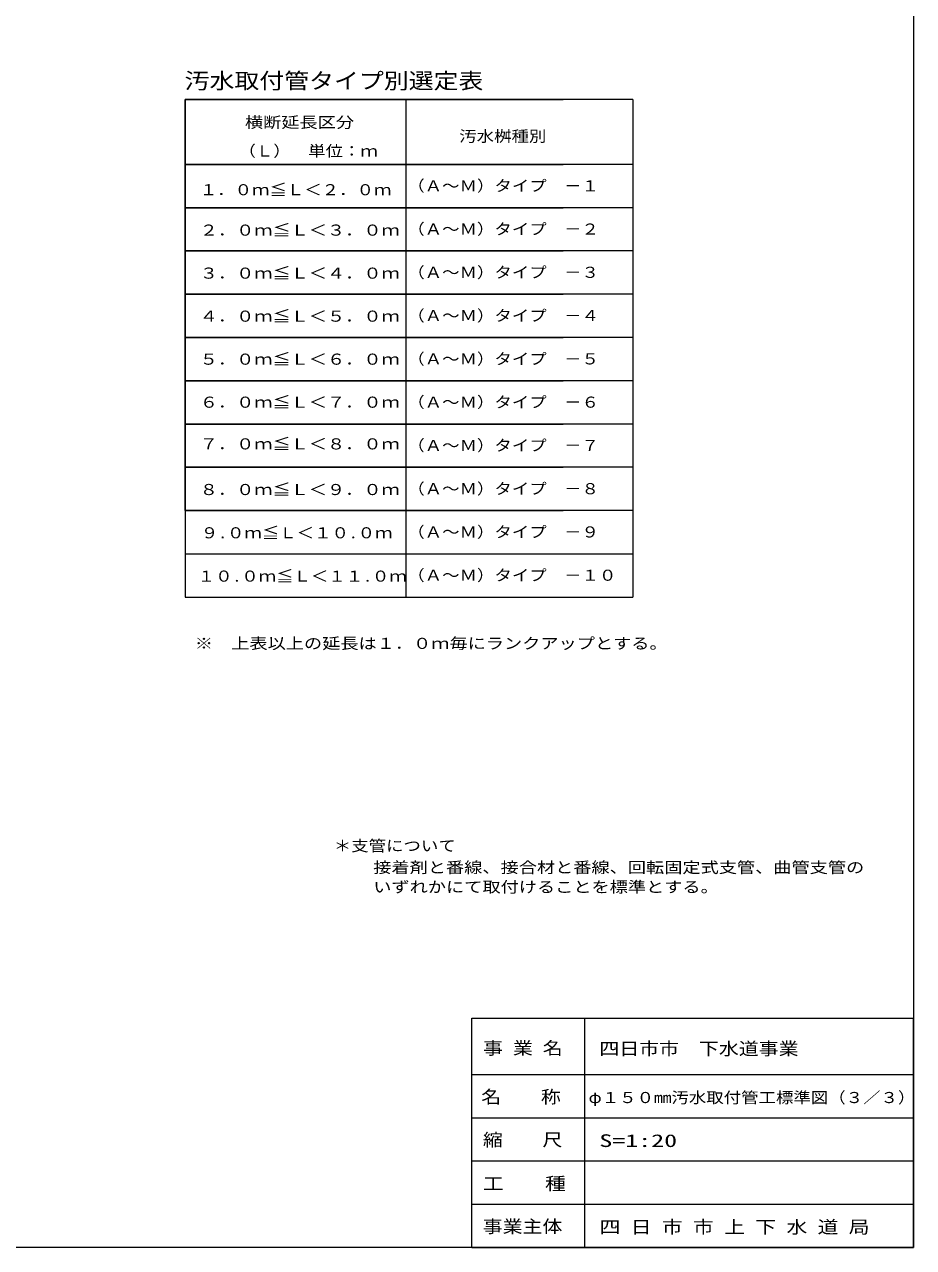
# Model space of a CAD drawing. Units: millimetres on the paper. Extents: x -398 to 406, y -282 to 282.
# Drawn here: x 200.2 to 405.5, y -282 to 0.7 of the extents above; entities that cross this region are included whole.
import ezdxf
from ezdxf.enums import TextEntityAlignment as Align

# ---------------------------------------------------------------- set-up
doc = ezdxf.new("R2010")
doc.units = ezdxf.units.MM
for name, color, linetype, lineweight in [('0-1__0-1_', 7, 'Continuous', 18), ('0-2__0-2_', 7, 'Continuous', 18), ('0-3__0-3_', 7, 'Continuous', 18), ('0-4__F-F_作業___1', 7, 'Continuous', 18), ('0-9__0-1_0', 7, 'Continuous', 18), ('0-B__0-1__1-0_陣へようこそ', 7, 'Continuous', 18)]:
    doc.layers.add(name, color=color, linetype=linetype, lineweight=lineweight)
doc.layers.add('0-A__0-1__0-1_0', color=7, linetype='Continuous')
doc.styles.add('ＭＳ ゴシック', font='')
doc.styles.get('ＭＳ ゴシック').set_extended_font_data('MS Gothic')

msp = doc.modelspace()

# ---------------------------------------------------------------- linework, layer by layer
at = {"layer": '0-4__F-F_作業___1'}
for p, q in [((405.5, 282), (405.5, -282)), ((405.5, -282), (-398, -282))]:
    msp.add_line(p, q, dxfattribs=at)
at = {"layer": '0-9__0-1_0'}
for p, q in [((237.254, -16.685), (324.613, -16.685)), ((340.658, -16.685), (237.254, -16.685)), ((288.276, -16.685), (288.276, -131.685)), ((340.658, -16.685), (340.658, -131.685)), ((237.254, -31.685), (324.613, -31.685)), ((340.658, -31.685), (237.254, -31.685)), ((237.254, -41.685), (324.613, -41.685)), ((340.658, -41.685), (237.254, -41.685)), ((237.254, -51.685), (324.613, -51.685)), ((340.658, -51.685), (237.254, -51.685)), ((237.254, -61.685), (324.613, -61.685)), ((340.658, -61.685), (237.254, -61.685)), ((237.254, -71.685), (324.613, -71.685)), ((340.658, -71.685), (237.254, -71.685)), ((237.254, -81.685), (324.613, -81.685)), ((340.658, -81.685), (237.254, -81.685)), ((237.254, -91.685), (324.613, -91.685)), ((340.658, -91.685), (237.254, -91.685)), ((237.254, -101.685), (324.613, -101.685)), ((340.658, -101.685), (237.254, -101.685)), ((237.254, -111.685), (324.613, -111.685)), ((340.658, -111.685), (237.254, -111.685)), ((237.254, -121.685), (340.658, -121.685)), ((237.254, -131.685), (340.658, -131.685))]:
    msp.add_line(p, q, dxfattribs=at)
msp.add_lwpolyline([(237.254, -111.685), (237.254, -16.685), (237.254, -131.685)], dxfattribs=at)
at = {"layer": '0-B__0-1__1-0_陣へようこそ'}
for p, q in [((303.5, -229), (405.5, -229)), ((303.5, -282), (303.5, -229)), ((329.5, -229), (329.5, -252)), ((405.5, -282), (405.5, -229)), ((303.5, -242), (405.5, -242)), ((303.5, -252), (405.5, -252)), ((329.5, -252), (329.5, -282)), ((303.5, -262), (405.5, -262)), ((303.5, -272), (405.5, -272)), ((303.5, -282), (405.5, -282))]:
    msp.add_line(p, q, dxfattribs=at)

# ---------------------------------------------------------------- texts
at = {"layer": '0-1__0-1_', "style": 'ＭＳ ゴシック', "width": 1.15}
msp.add_text('＊支管について', height=2.566, dxfattribs=at).set_placement((271.594, -191.196), align=Align.BOTTOM_LEFT)
at = {"layer": '0-2__0-2_', "style": 'ＭＳ ゴシック', "width": 1.2}
msp.add_text('※\u3000上表以上の延長は１．０ｍ毎にランクアップとする。', height=2.566, dxfattribs=at).set_placement((239.51, -144.423), align=Align.BOTTOM_LEFT)
at = {"layer": '0-2__0-2_', "color": 1, "style": 'ＭＳ ゴシック', "width": 1.2}
for s, p in [('接着剤と番線、接合材と番線、回転固定式支管、曲管支管の', (280.719, -196.202)), ('いずれかにて取付けることを標準とする。', (280.719, -200.717))]:
    msp.add_text(s, height=2.566, dxfattribs=at).set_placement(p, align=Align.BOTTOM_LEFT)
at = {"layer": '0-3__0-3_', "style": 'ＭＳ ゴシック', "width": 1.15}
msp.add_text('汚水取付管タイプ別選定表', height=3.666, dxfattribs=at).set_placement((237.144, -15.288), align=Align.BOTTOM_LEFT)
at = {"layer": '0-9__0-1_0', "style": 'ＭＳ ゴシック'}
for s, width, p in [('横断延長区分', 1.2, (251.081, -24.001)), ('汚水桝種別', 1.15, (300.566, -27.208)), ('（Ｌ）\u3000単位：ｍ', 1.15, (249.578, -30.621)), ('１．０ｍ≦Ｌ＜２．０ｍ', 1.15, (240.643, -39.579)), ('（Ａ～Ｍ）タイプ\u3000－１', 1.15, (288.573, -38.675)), ('２．０ｍ≦Ｌ＜３．０ｍ', 1.2, (240.643, -48.917)), ('（Ａ～Ｍ）タイプ\u3000－２', 1.15, (288.573, -48.675)), ('３．０ｍ≦Ｌ＜４．０ｍ', 1.2, (240.643, -58.859)), ('（Ａ～Ｍ）タイプ\u3000－３', 1.15, (288.573, -58.675)), ('（Ａ～Ｍ）タイプ\u3000－４', 1.15, (288.573, -68.675)), ('４．０ｍ≦Ｌ＜５．０ｍ', 1.2, (240.643, -68.8)), ('５．０ｍ≦Ｌ＜６．０ｍ', 1.2, (240.643, -78.741)), ('（Ａ～Ｍ）タイプ\u3000－５', 1.15, (288.573, -78.675)), ('６．０ｍ≦Ｌ＜７．０ｍ', 1.2, (240.643, -88.682)), ('（Ａ～Ｍ）タイプ\u3000－６', 1.15, (288.573, -88.675)), ('７．０ｍ≦Ｌ＜８．０ｍ', 1.2, (240.643, -98.322)), ('（Ａ～Ｍ）タイプ\u3000－７', 1.15, (288.573, -98.675)), ('８．０ｍ≦Ｌ＜９．０ｍ', 1.2, (240.643, -108.866)), ('（Ａ～Ｍ）タイプ\u3000－８', 1.15, (288.573, -108.675)), ('９.０ｍ≦Ｌ＜１０.０ｍ', 1.15, (240.903, -118.866)), ('（Ａ～Ｍ）タイプ\u3000－９', 1.15, (288.573, -118.675)), ('１０.０ｍ≦Ｌ＜１１.０ｍ', 1.15, (240.172, -128.88)), ('（Ａ～Ｍ）タイプ\u3000－１０', 1.15, (288.573, -128.675))]:
    msp.add_text(s, height=2.566, dxfattribs=dict(at, width=width)).set_placement(p, align=Align.BOTTOM_LEFT)
at = {"layer": '0-A__0-1__0-1_0', "style": 'ＭＳ ゴシック', "width": 1.15}
msp.add_text('φ１５０mm汚水取付管工標準図（３／３）', height=2.566, dxfattribs=at).set_placement((330.442, -249.387), align=Align.BOTTOM_LEFT)
at = {"layer": '0-B__0-1__1-0_陣へようこそ', "style": 'ＭＳ ゴシック'}
for s, width, p in [('事 業 名', 1.15, (306.079, -238.252)), ('事 業 名', 1.15, (306.079, -238.252)), ('四日市市\u3000下水道事業', 1.15, (332.94, -238.391)), ('四日市市\u3000下水道事業', 1.15, (332.94, -238.391)), ('名    称', 1.15, (305.648, -249.516)), ('縮    尺', 1.15, (306.022, -259.443)), ('S=1:20', 1.5, (332.94, -259.648)), ('工    種', 1.2, (306.022, -269.572)), ('事業主体', 1.15, (306, -279.473)), ('四 日 市 市 上 下 水 道 局', 1.2, (332.979, -279.599))]:
    msp.add_text(s, height=2.933, dxfattribs=dict(at, width=width)).set_placement(p, align=Align.BOTTOM_LEFT)

doc.saveas('drawing.dxf')
